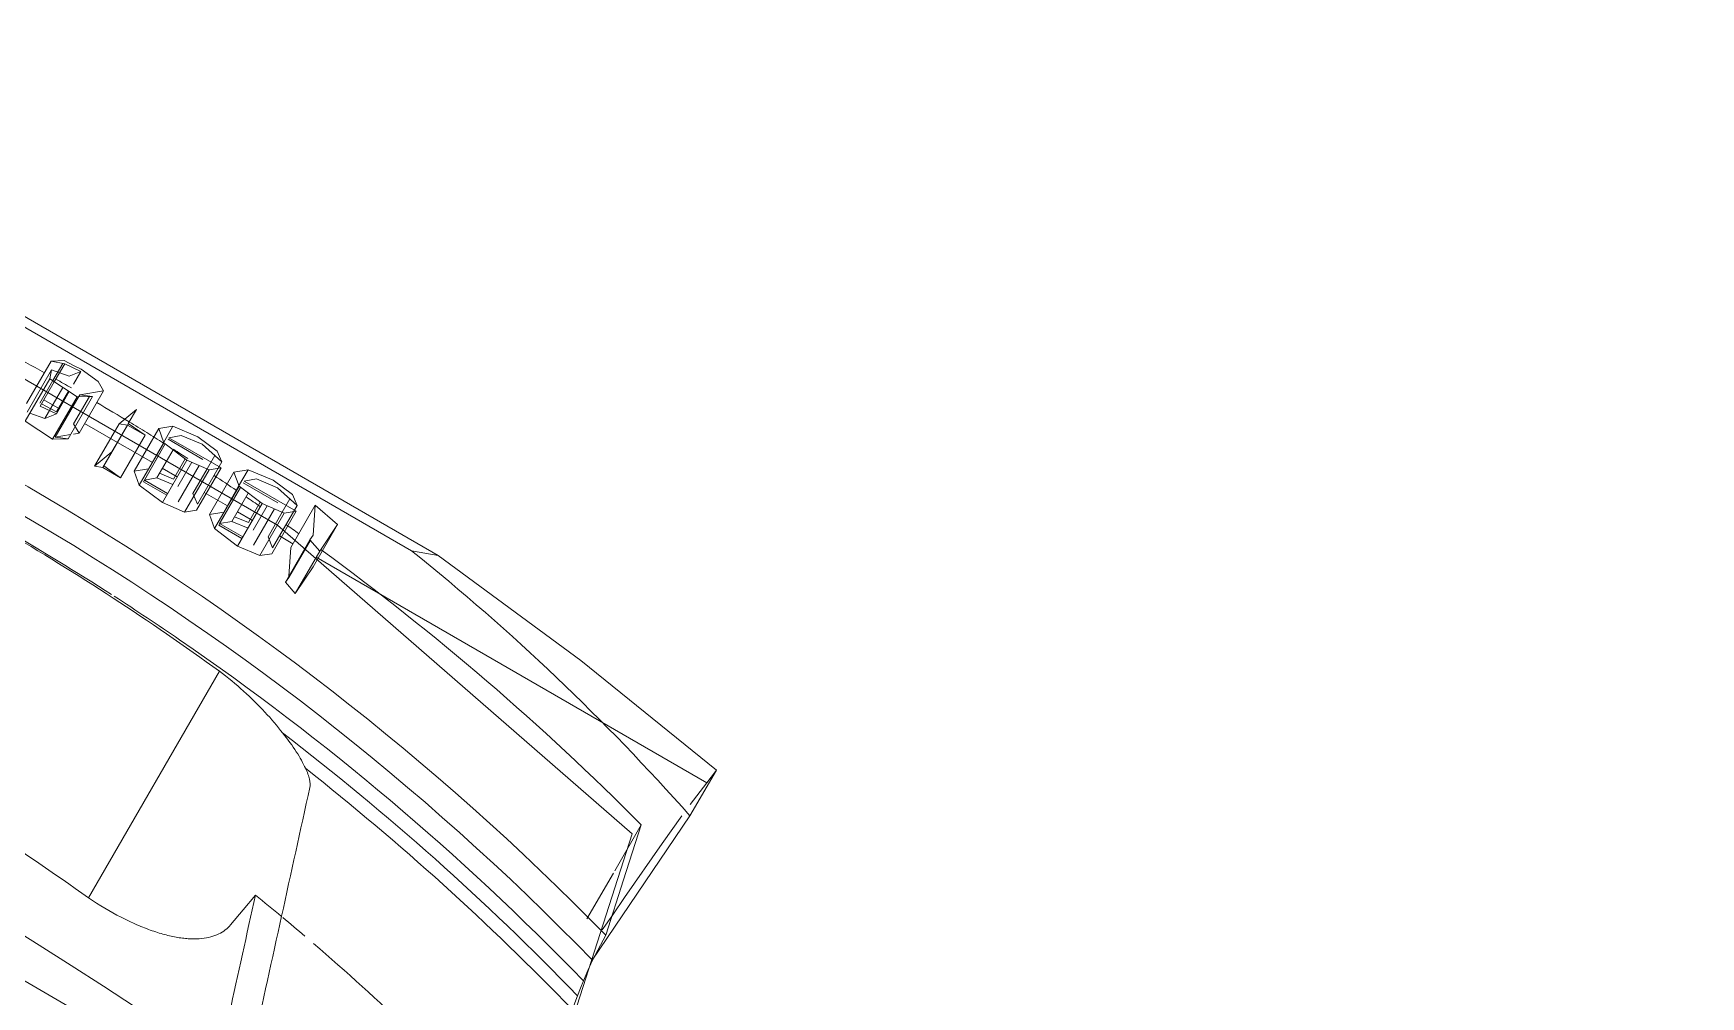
# Model space of a CAD drawing. Header units: inches. Extents: x 6664 to 8129, y 209 to 1287.
# Drawn here: x 7404.22 to 7410.36, y 648.01 to 651.55 of the extents above; entities that cross this region are included whole.
import ezdxf

# ---------------------------------------------------------------- set-up
doc = ezdxf.new("R2010")
doc.units = ezdxf.units.IN
doc.header["$MEASUREMENT"] = 0
doc.layers.add('I-FURN', color=30, linetype='Continuous', lineweight=9)

# ---------------------------------------------------------------- blocks, each defined once
blk = doc.blocks.new('Allsteel Seating Acuity Work-Conference Chair1 - Fully Adj_ Arms_ Mesh Back-V141-11th FLOOR POWER _ SIGNAL')
at = {"layer": 'I-FURN', "lineweight": 13}
for p, q in [((-2.8225, -10.3766), (-2.5629, -11.5799)), ((-0.9481, -10.3755), (-0.9481, -11.3393)), ((-2.6678, -11.1043), (-2.7143, -11.7438)), ((-2.6686, -11.1048), (-2.6652, -11.2092)), ((-2.6444, -11.2193), (-2.6497, -11.2869)), ((-2.5754, -11.4205), (-2.5754, -11.2257)), ((-2.5754, -11.6256), (-2.5754, -11.4306)), ((-2.5629, -11.5799), (-0.8655, -11.911)), ((-2.7143, -11.9384), (-2.7143, -11.7438)), ((-2.6937, -11.7811), (-2.7065, -11.8805)), ((-1.0546, -11.8437), (-1.047, -11.7262)), ((-1.047, -11.7262), (-0.9949, -11.7446)), ((-1.047, -11.7262), (-1.047, -11.9065)), ((-0.9949, -11.7446), (-0.9972, -11.7647)), ((-0.9972, -11.924), (-0.9972, -11.7647)), ((-0.9949, -11.9248), (-0.9949, -11.7446)), ((-0.9949, -11.7692), (-0.948, -11.8641)), ((-0.8642, -11.7819), (-0.776, -11.7714)), ((-0.776, -11.7714), (-0.6704, -11.7843)), ((-0.776, -11.9517), (-0.776, -11.7714)), ((-0.5446, -11.7819), (-0.4563, -11.7714)), ((-0.4563, -11.7714), (-0.3507, -11.7843)), ((-0.4563, -11.9517), (-0.4563, -11.7714)), ((-0.2021, -11.7805), (-0.2774, -11.7737)), ((-0.2774, -11.7737), (-0.2021, -11.7737)), ((-0.2774, -11.9539), (-0.2774, -11.7737)), ((-0.1734, -11.7624), (-0.2021, -11.8399)), ((-0.2021, -11.7737), (-0.1734, -11.7624)), ((-0.2021, -11.9539), (-0.2021, -11.7737)), ((-0.2021, -11.8399), (-0.2021, -11.7805)), ((-0.2021, -11.9539), (-0.2021, -11.7805)), ((-0.1734, -11.7624), (-0.1734, -11.9426)), ((-0.0382, -11.8008), (0.0101, -11.7714)), ((0.0101, -11.7714), (0.1306, -11.7787)), ((0.0101, -11.7714), (0.0101, -11.9517)), ((0.1306, -11.9589), (0.1306, -11.7787)), ((-0.8988, -11.8098), (-0.8642, -11.7819)), ((-0.8988, -11.9901), (-0.8988, -11.8098)), ((-0.8562, -11.8562), (-0.8906, -11.8302)), ((-0.8906, -12.0104), (-0.8906, -11.8302)), ((-0.8642, -11.9621), (-0.8642, -11.7819)), ((-0.825, -11.8031), (-0.825, -11.9575)), ((-0.6775, -11.8031), (-0.776, -11.8031)), ((-0.776, -11.8031), (-0.6775, -11.8031)), ((-0.6775, -11.8098), (-0.776, -11.8098)), ((-0.776, -11.8479), (-0.7126, -11.8397)), ((-0.7126, -11.8397), (-0.6775, -11.8098)), ((-0.7126, -11.8397), (-0.7126, -11.9594)), ((-0.6775, -11.9636), (-0.6775, -11.8031)), ((-0.6775, -11.9636), (-0.6775, -11.8098)), ((-0.6704, -11.7843), (-0.6283, -11.82)), ((-0.6704, -11.9645), (-0.6704, -11.7843)), ((-0.6283, -11.82), (-0.6693, -11.8538)), ((-0.6283, -12.0003), (-0.6283, -11.82)), ((-0.5791, -11.8098), (-0.5446, -11.7819)), ((-0.5791, -11.9901), (-0.5791, -11.8098)), ((-0.5366, -11.8562), (-0.571, -11.8302)), ((-0.571, -12.0104), (-0.571, -11.8302)), ((-0.5446, -11.9621), (-0.5446, -11.7819)), ((-0.5054, -11.8031), (-0.5054, -11.9575)), ((-0.3578, -11.8031), (-0.4563, -11.8031)), ((-0.4563, -11.8031), (-0.3578, -11.8031)), ((-0.3578, -11.8098), (-0.4563, -11.8098)), ((-0.4563, -11.8479), (-0.3929, -11.8397)), ((-0.3929, -11.8397), (-0.3578, -11.8098)), ((-0.3929, -11.8397), (-0.3929, -11.9594)), ((-0.3578, -11.9636), (-0.3578, -11.8031)), ((-0.3578, -11.9636), (-0.3578, -11.8098)), ((-0.3507, -11.7843), (-0.3087, -11.82)), ((-0.3507, -11.9645), (-0.3507, -11.7843)), ((-0.3087, -11.82), (-0.3496, -11.8538)), ((-0.3087, -12.0003), (-0.3087, -11.82)), ((-0.2021, -11.9539), (-0.2021, -11.8399)), ((-0.0628, -11.8392), (-0.0471, -11.8263)), ((-0.0285, -11.8589), (-0.0628, -11.8392)), ((-0.0628, -12.0194), (-0.0628, -11.8392)), ((-0.0382, -11.819), (0.0056, -11.7829)), ((0.0056, -11.7829), (-0.0382, -11.8008)), ((-0.0382, -11.981), (-0.0382, -11.8008)), ((0.0056, -11.9176), (0.0056, -11.7829)), ((0.073, -11.8226), (0.0446, -11.8595)), ((0.1306, -11.8123), (0.073, -11.8226)), ((0.073, -11.9554), (0.073, -11.8226)), ((0.1415, -11.9906), (0.1415, -11.8104)), ((0.1586, -12.0172), (0.1586, -11.837)), ((-2.7065, -11.8805), (-2.7143, -11.9384)), ((-2.7065, -11.8805), (-1.047, -11.8805)), ((-1.0546, -12.024), (-1.0546, -11.8437)), ((-0.948, -12.0443), (-0.948, -11.8641)), ((-0.948, -11.8805), (-0.8906, -11.8805)), ((-0.8562, -11.9612), (-0.8562, -11.8562)), ((-0.7957, -11.8505), (-0.7957, -11.954)), ((-0.776, -11.8805), (-0.7126, -11.8805)), ((-0.7126, -11.8593), (-0.7679, -11.8663)), ((-0.7679, -11.9526), (-0.7679, -11.8663)), ((-0.6704, -11.8805), (-0.571, -11.8805)), ((-0.6693, -11.9639), (-0.6693, -11.8538)), ((-0.5366, -11.9612), (-0.5366, -11.8562)), ((-0.476, -11.8505), (-0.476, -11.954)), ((-0.4563, -11.8805), (-0.3929, -11.8805)), ((-0.3929, -11.8593), (-0.4483, -11.8663)), ((-0.4483, -11.9526), (-0.4483, -11.8663)), ((-0.3507, -11.8805), (-0.2774, -11.8805)), ((-0.3496, -11.9639), (-0.3496, -11.8538)), ((-0.2774, -11.8805), (-0.2021, -11.8805)), ((-0.2021, -11.8805), (-0.0628, -11.8805)), ((-0.0283, -11.8589), (-0.0285, -11.8589)), ((-0.0285, -11.9752), (-0.0285, -11.8589)), ((0.0446, -11.8595), (0.1105, -11.8539)), ((0.0446, -11.9537), (0.0446, -11.8595)), ((0.0446, -11.8805), (0.1105, -11.8805)), ((0.1105, -11.8633), (0.0482, -11.8663)), ((0.0482, -11.954), (0.0482, -11.8663)), ((0.1105, -11.9577), (0.1105, -11.8539)), ((0.1177, -11.9581), (0.1177, -11.8629)), ((-1.047, -11.9065), (-1.0546, -12.024)), ((-0.9949, -11.9248), (-1.047, -11.9065)), ((-0.9972, -11.9449), (-0.9949, -11.9248)), ((-0.948, -12.0443), (-0.9972, -11.9449)), ((-0.8642, -11.9621), (-0.8988, -11.9901)), ((0.8655, -11.911), (-0.8655, -11.911)), ((-0.776, -11.9517), (-0.8642, -11.9621)), ((-0.8562, -12.0178), (-0.8562, -11.9612)), ((-0.6704, -11.9645), (-0.776, -11.9517)), ((-0.6283, -12.0003), (-0.6704, -11.9645)), ((-0.6693, -12.034), (-0.6693, -11.9639)), ((-0.5446, -11.9621), (-0.5791, -11.9901)), ((-0.4563, -11.9517), (-0.5446, -11.9621)), ((-0.5366, -12.0178), (-0.5366, -11.9612)), ((-0.3507, -11.9645), (-0.4563, -11.9517)), ((-0.3087, -12.0003), (-0.3507, -11.9645)), ((-0.3496, -12.034), (-0.3496, -11.9639)), ((-0.2021, -11.9539), (-0.2774, -11.9539)), ((-0.2774, -11.9539), (-0.2021, -11.9607)), ((-0.1734, -11.9426), (-0.2021, -11.9539)), ((-0.2021, -12.0202), (-0.1734, -11.9426)), ((-0.2021, -12.0202), (-0.2021, -11.9539)), ((-0.2021, -11.9607), (-0.2021, -12.0202)), ((0.0056, -11.9632), (-0.0628, -12.0194)), ((0.0101, -11.9517), (-0.0382, -11.981)), ((-0.0382, -11.981), (0.0056, -11.9632)), ((0.0056, -11.9632), (0.0056, -11.9176)), ((0.1306, -11.9589), (0.0101, -11.9517)), ((0.1105, -12.0341), (0.1105, -11.9577)), ((0.1177, -12.0316), (0.1177, -11.9581)), ((0.1415, -11.9906), (0.1306, -11.9589)), ((-1.0546, -12.024), (-0.948, -12.0443)), ((-0.8988, -11.9901), (-0.6775, -11.9901)), ((-0.7957, -12.0307), (-0.8906, -12.0104)), ((-0.8906, -12.0104), (-0.8562, -12.0365)), ((-0.6775, -11.9833), (-0.825, -11.9833)), ((-0.825, -11.9833), (-0.6775, -11.9833)), ((-0.7126, -12.0199), (-0.7957, -12.0307)), ((-0.6775, -11.9901), (-0.7126, -12.0199)), ((-0.6693, -12.034), (-0.6283, -12.0003)), ((-0.5791, -11.9901), (-0.3578, -11.9901)), ((-0.476, -12.0307), (-0.571, -12.0104)), ((-0.571, -12.0104), (-0.5366, -12.0365)), ((-0.3578, -11.9833), (-0.5054, -11.9833)), ((-0.5054, -11.9833), (-0.3578, -11.9833)), ((-0.3929, -12.0199), (-0.476, -12.0307)), ((-0.3578, -11.9901), (-0.3929, -12.0199)), ((-0.3496, -12.034), (-0.3087, -12.0003)), ((-0.0628, -12.0194), (-0.0285, -12.0391)), ((0.0446, -12.0398), (0.0446, -11.9851)), ((0.0446, -12.0398), (0.073, -12.0029)), ((0.073, -12.0029), (0.1415, -11.9906)), ((0.1586, -12.0172), (0.1105, -12.0341)), ((0.1177, -12.0432), (0.1586, -12.0172)), ((-1.3386, -12.0764), (1.3386, -12.0764)), ((-0.8562, -12.0365), (-0.7679, -12.0466)), ((-0.7679, -12.0466), (-0.6693, -12.034)), ((-0.5366, -12.0365), (-0.4483, -12.0466)), ((-0.4483, -12.0466), (-0.3496, -12.034)), ((-0.0285, -12.0391), (0.0482, -12.0466)), ((0.1105, -12.0341), (0.0446, -12.0398)), ((0.0482, -12.0466), (0.0792, -12.045)), ((0.0792, -12.045), (0.1177, -12.0432)), ((-1.4331, -12.1102), (1.4331, -12.1102))]:
    blk.add_line(p, q, dxfattribs=at)
at = {"layer": 'I-FURN', "lineweight": 13, "flags": 128}
for points in [[(-1.6958, -9.9933), (-1.25, -9.9927), (-0.6324, -9.9939)], [(-1.4749, -10.6922), (-1.4627, -10.622), (-1.4504, -10.5518)], [(-2.6959, -10.9098), (-2.6912, -10.9369), (-2.6865, -10.964)], [(-2.6865, -10.964), (-2.6823, -10.9932), (-2.6781, -11.0223)], [(-2.6781, -11.0223), (-2.6733, -11.0636), (-2.6686, -11.1048)], [(-2.6652, -11.2092), (-2.6203, -11.4175), (-2.5754, -11.6256)], [(-2.6497, -11.2869), (-2.6559, -11.3635), (-2.6765, -11.6049), (-2.6883, -11.7295)], [(-2.7143, -11.9384), (-2.0805, -12.038), (-1.4331, -12.1102)], [(-1.4331, -12.1102), (-1.3859, -12.093), (-1.3386, -12.0764)]]:
    blk.add_lwpolyline(points, dxfattribs=at)
at = {"layer": 'I-FURN', "lineweight": 13}
for centre, radius, start, end in [((0, 10.3529), 19.7214, 241.76295, 298.23705), ((0.0519, 13.0915), 23.2445, 247.12741, 291.75574)]:
    blk.add_arc(centre, radius, start, end, dxfattribs=at)
for centre, major_axis, start_param, end_param in [((0.4694, -1.282), (8.6405, 0), 4.475308, 4.658034), ((0, -2.8849), (6.8379, 0), 4.515263, 4.705051), ((0, -2.1019), (9.0573, 0), 4.412586, 4.518006), ((0, -2.1019), (9.0573, 0), 4.522709, 4.534366), ((0, -2.1019), (9.0573, 0), 4.53504, 4.548816), ((0, -2.2355), (9.418, 0), 4.422075, 4.56309), ((0, -2.2861), (9.4189, 0), 4.423144, 4.577889), ((0, -2.3316), (9.4293, 0), 4.424406, 4.631347), ((0, -2.3828), (9.4578, 0), 4.426347, 4.998431), ((0, -2.4011), (9.5428, 0), 4.429337, 4.995441), ((0, -2.3316), (9.4293, 0), 4.631347, 4.661975), ((0, -2.3316), (9.4293, 0), 4.663169, 4.761609), ((0, -2.8849), (9.4506, 0), 4.43639, 4.601154), ((-0.0672, -4.4221), (8.0637, 0), 4.377909, 4.554057), ((0, -2.8849), (9.4506, 0), 4.611827, 4.618012), ((0, -2.8849), (9.4506, 0), 4.630195, 4.63691), ((0, -2.8849), (9.4506, 0), 4.64138, 4.651914), ((0, -2.8849), (9.4506, 0), 4.664056, 4.670771), ((0, -2.8849), (9.4506, 0), 4.675241, 4.683007), ((0, -2.8849), (9.4506, 0), 4.683007, 4.690984), ((0, -2.8849), (9.4506, 0), 4.729186, 4.745682), ((0, -2.8849), (9.4506, 0), 4.690984, 4.705744), ((0, -2.8849), (9.4506, 0), 4.717112, 4.724099)]:
    blk.add_ellipse(centre, major_axis=major_axis, ratio=0.961262, start_param=start_param, end_param=end_param, dxfattribs=at)
for points, knots in [([(6.6096, -8.1186), (6.1508, -8.2705), (5.2218, -8.55), (3.7863, -8.8651), (2.3298, -9.0775), (0.7376, -9.1929), (-0.9818, -9.1772), (-2.5102, -9.0252), (-3.7178, -8.8206), (-4.9155, -8.5643), (-5.7898, -8.3085), (-6.3633, -8.1186)], [0, 0, 0, 0, 0.111111, 0.222222, 0.333333, 0.444444, 0.583333, 0.722222, 0.791667, 0.861111, 1, 1, 1, 1]), ([(-1.741, -9.8512), (-1.6973, -9.9898), (-1.6086, -10.2707), (-1.5199, -10.5505), (-1.4749, -10.6922)], [-0.9852105, -0.9852105, -0.9852105, -0.9852105, -0.5, 0, 0, 0, 0]), ([(-1.4504, -10.5518), (-1.4474, -10.5336), (-1.4369, -10.5084), (-1.4105, -10.4764), (-1.3843, -10.4542), (-1.3569, -10.4373), (-1.3316, -10.4246), (-1.3109, -10.416), (-1.2885, -10.4081), (-1.2563, -10.3981), (-1.2121, -10.3877), (-1.1526, -10.3788), (-1.0663, -10.3715), (-0.9961, -10.3726), (-0.9481, -10.3755)], [-1, -1, -1, -1, -0.833333, -0.75, -0.666667, -0.583333, -0.541667, -0.5, -0.458333, -0.416667, -0.333333, -0.25, -0.166667, 0, 0, 0, 0])]:
    blk.add_open_spline(points, degree=3, knots=knots, dxfattribs=at)
for points in [[(-2.3389, -9.8137), (-2.0795, -9.8411), (-1.5601, -9.8834), (-0.7803, -9.9152), (0.0016, -9.9246), (0.7834, -9.9153), (1.5632, -9.8837), (2.0826, -9.8415), (2.3421, -9.8141)], [(-1.4504, -11.1344), (-1.4993, -10.9809), (-1.5971, -10.6732), (-1.6949, -10.3642), (-1.7438, -10.2093)], [(-0.9481, -10.3755), (-0.7904, -10.3913), (-0.4748, -10.4144), (-0.1584, -10.4203), (0, -10.419)], [(-1.4009, -11.1879), (-1.4146, -11.1787), (-1.4368, -11.1603), (-1.4478, -11.1428), (-1.4504, -11.1344)], [(-1.263, -11.2583), (-1.292, -11.2474), (-1.3446, -11.2245), (-1.3846, -11.2002), (-1.4009, -11.1879)], [(-0.9481, -11.3393), (-0.9866, -11.3343), (-1.063, -11.3215), (-1.1703, -11.2937), (-1.2339, -11.2708), (-1.263, -11.2583)], [(0, -11.3908), (-0.1584, -11.3899), (-0.4748, -11.3804), (-0.7905, -11.3555), (-0.9481, -11.3393)]]:
    blk.add_open_spline(points, degree=3, dxfattribs=at)

msp = doc.modelspace()

# ---------------------------------------------------------------- block references
at = {"layer": 'I-FURN', "rotation": 149.9998874387214}
msp.add_blockref('Allsteel Seating Acuity Work-Conference Chair1 - Fully Adj_ Arms_ Mesh Back-V141-11th FLOOR POWER _ SIGNAL', (7398.4169, 639.8585), dxfattribs=at)

doc.saveas('drawing.dxf')
